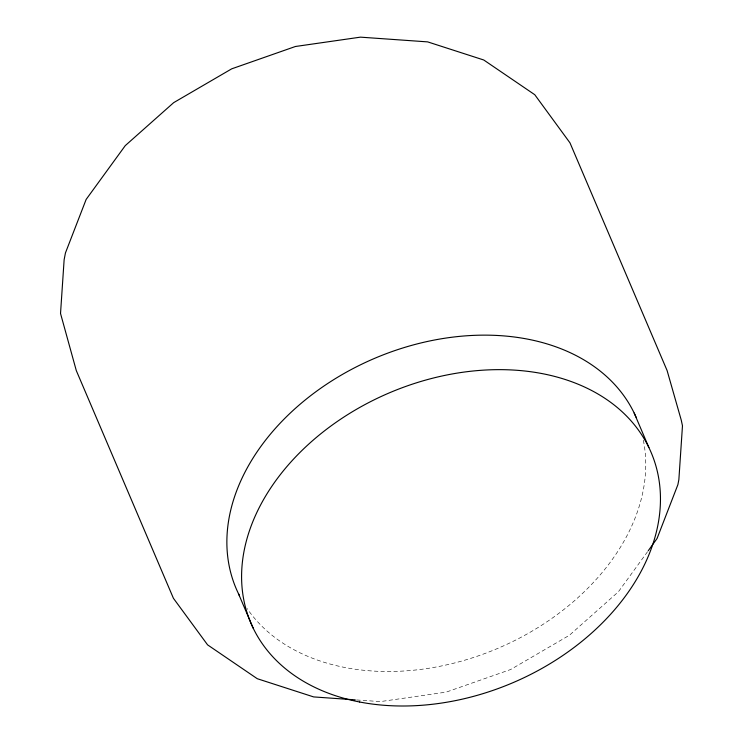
<?xml version="1.0" encoding="UTF-8"?>
<svg xmlns="http://www.w3.org/2000/svg" width="743" height="743" viewBox="0 0 743 743"><rect width="100%" height="100%" fill="white"/><g stroke="black" fill="none" stroke-linecap="round" stroke-linejoin="round"><path stroke-width="0.56" stroke-dasharray="3.71 2.79" d="M647.562 551.678L618.408 591.762L569.389 635.284L510.636 669.517L446.144 692.132L380.323 701.596L356.389 699.934M643.336 440.2A217.55 157.544 -23.1 0 1 497.717 648.407A217.55 157.544 -23.1 0 1 247.094 608.526"/><path stroke-width="1.11" d="M648.24 550.739L657.063 538.499L677.885 484.687L678.87 479.569L682.473 425.795L681.266 420.176L667.103 370.553L569.983 142.86L534.765 94.714L483.739 59.988L427.68 41.887L360.439 37.15L295.417 46.493L231.714 68.83L173.676 102.645L125.261 145.628L86.142 199.43L65.44 252.945L64.13 259.771L60.527 313.472L76.297 370.581L173.416 598.282L207.585 644.859L257.273 678.712L313.639 696.915L355.247 699.86M634.169 413.015L648.88 447.518M238.447 593.629L253.168 628.132M239.46 595.663A217.55 157.544 -23.1 0 1 369.057 360.792A217.55 157.544 -23.1 0 1 636.064 417.148M359.686 702.005A217.55 157.544 -23.1 0 0 659.914 487.315A217.55 157.544 -23.1 0 0 333.477 424.151A217.55 157.544 -23.1 0 0 359.686 702.005"/></g></svg>
